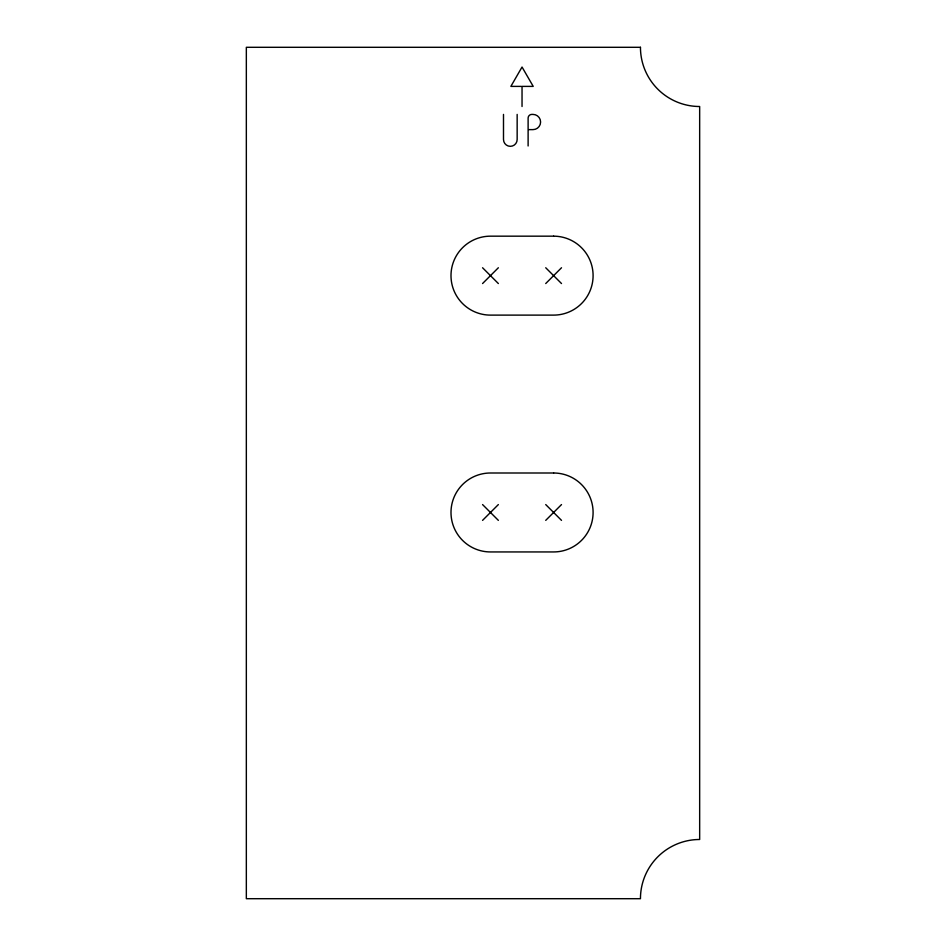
<?xml version="1.0" encoding="UTF-8"?>
<svg xmlns="http://www.w3.org/2000/svg" width="946" height="946" viewBox="0 0 946 946"><rect width="100%" height="100%" fill="white"/><g stroke="black" fill="none" stroke-linecap="round" stroke-linejoin="round"><path stroke-width="1.42" d="M482.566 283.54L498.365 267.753M545.724 283.54L561.51 267.753M482.566 520.371L498.365 504.573M545.724 520.371L561.51 504.573M521.258 86.393L510.864 86.393L522.038 67.036L533.225 86.393L522.038 86.393L522.038 106.508M528.909 129.626L532.976 129.626A7.603 7.603 0 0 0 540.592 122.01A7.603 7.603 0 0 0 532.976 114.407L531.818 114.407A3.701 3.701 0 0 0 528.116 118.096L528.116 145.98M545.724 267.753L561.51 283.54M482.566 267.753L498.365 283.54M545.724 504.573L561.51 520.371M482.566 504.573L498.365 520.371M517.155 114.407L517.155 139.5A6.823 6.823 0 0 1 510.32 146.323A6.823 6.823 0 0 1 503.497 139.5L503.497 114.407M640.454 47.3L246.338 47.3L246.338 898.7L640.454 898.7A59.208 59.208 0 0 1 699.662 839.492L699.662 106.508A59.208 59.208 0 0 1 640.454 47.3M553.623 236.169L490.466 236.169A39.472 39.472 0 0 0 450.994 275.641A39.472 39.472 0 0 0 490.466 315.113L553.623 315.113A39.472 39.472 0 0 0 593.095 275.641A39.472 39.472 0 0 0 553.623 236.169M553.623 473L490.466 473A39.472 39.472 0 0 0 450.994 512.472A39.472 39.472 0 0 0 490.466 551.944L553.623 551.944A39.472 39.472 0 0 0 593.095 512.472A39.472 39.472 0 0 0 553.623 473"/></g></svg>
